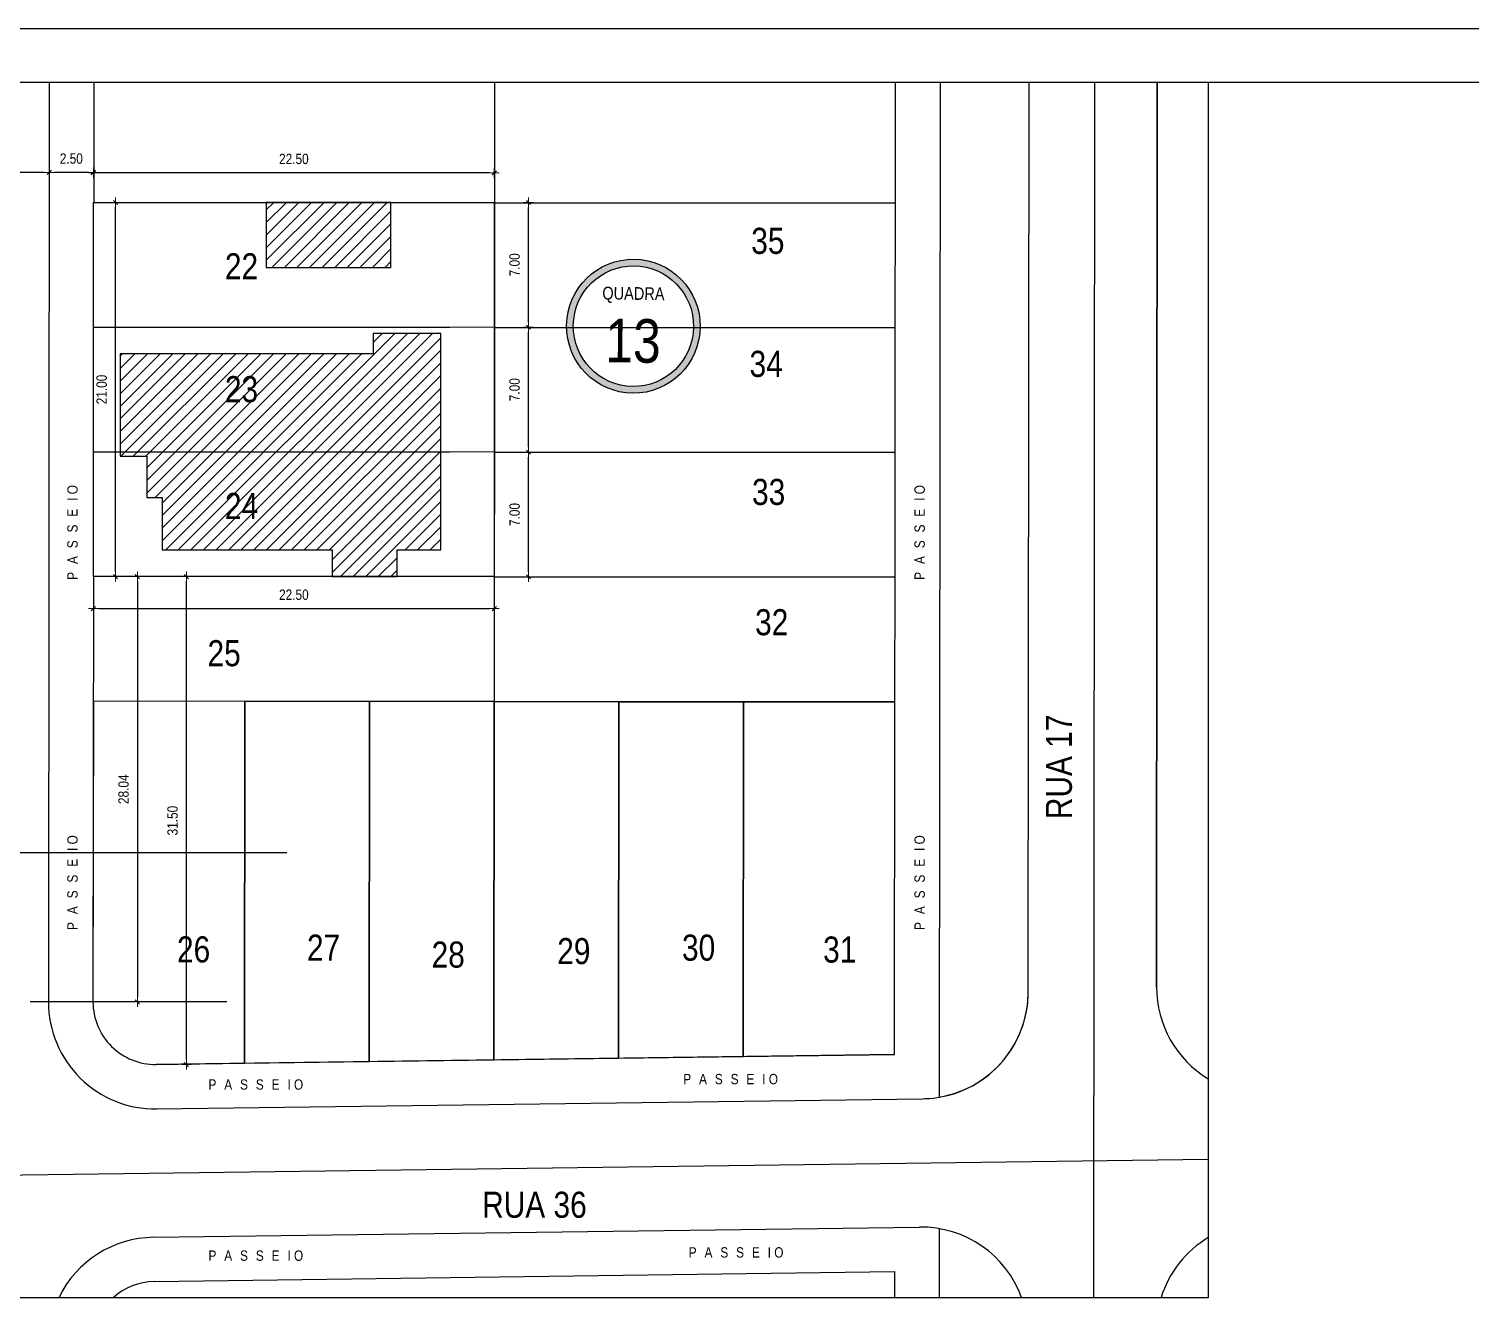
# Model space of a CAD drawing. Header units: millimetres. Extents: x -6300 to 1991, y -4770 to 4545.
# Drawn here: x 1471.84 to 1492.07, y 116.87 to 134.74 of the extents above; entities that cross this region are included whole.
import ezdxf
from ezdxf.enums import TextEntityAlignment as Align

# ---------------------------------------------------------------- set-up
doc = ezdxf.new("R2010")
doc.units = ezdxf.units.MM
doc.header["$LTSCALE"] = 20
doc.header["$MEASUREMENT"] = 0
for name, pattern in [('CONTINU', [0]), ('CONTINUO', [0]), ('DASHDOT', [1, 0.5, -0.25, 0, -0.25]), ('HIDDEN', [0.375, 0.25, -0.125])]:
    doc.linetypes.add(name, pattern=pattern)
doc.layers.get('0').update_dxf_attribs({"linetype": 'CONTINUOUS'})
doc.layers.get('DEFPOINTS').update_dxf_attribs({"linetype": 'CONTINUOUS'})
for name, color, linetype in [('Bra-Rua Calçadas', 1, 'CONTINUOUS'), ('Calçada', 1, 'CONTINUOUS'), ('COTA', 7, 'CONTINUOUS'), ('E-TXT-Y', 2, 'CONTINUOUS'), ('EIXO DAS VIAS', 252, 'DASHDOT'), ('Lotes', 2, 'CONTINUOUS'), ('númeraçãoquadras', 4, 'CONTINUOUS')]:
    doc.layers.add(name, color=color, linetype=linetype)
doc.layers.add('E-Pen-C', color=4, linetype='CONTINUOUS', lineweight=15)
doc.layers.add('E-Pen-G', color=3, linetype='CONTINUOUS', lineweight=30)
doc.styles.add('F2', font='ARIALN.TTF')
doc.styles.add('STYLE1', font='sanss___.ttf')
doc.dimstyles.new('DIMENSION-1', dxfattribs={"dimtxt": 0.145, "dimasz": 0.07, "dimexe": 1, "dimexo": 0, "dimgap": 0.12, "dimtad": 1, "dimzin": 7, "dimdsep": 46, "dimtxsty": 'F2', "dimblk1": 'TRACO', "dimblk2": 'TRACO', "dimsah": 1, "dimcen": 1, "dimse1": 1, "dimse2": 1, "dimclrd": 4, "dimclre": 256, "dimclrt": 4, "dimadec": 8, "dimazin": 0, "dimtfac": 1, "dimtix": 1, "dimtmove": 2, "dimatfit": 3, "dimldrblk": 'TRACO', "dimfxl": 1, "dimtolj": 1, "dimtzin": 0, "dimarcsym": 0})

# ---------------------------------------------------------------- blocks, each defined once
blk = doc.blocks.new('NUM_quadra')
at = {"linetype": 'CONTINU'}
h = blk.add_hatch(color=7, dxfattribs=at)
edge = h.paths.add_edge_path(flags=17)
edge.add_arc((0, 0), 0.18, 0, 360)
edge = h.paths.add_edge_path()
edge.add_arc((0, 0), 0.2, 0, 360)
at = {"color": 7}
for radius in [0.2, 0.18]:
    blk.add_circle((0, 0), radius, dxfattribs=at)
at = {"color": 7, "insert": (-0.0942, 0.1167), "char_height": 0.038, "width": 0.2663, "attachment_point": 1, "style": 'F2'}
blk.add_mtext('QUADRA', dxfattribs=at)
at = {"color": 7, "style": 'STYLE1'}
blk.add_attdef('00', text='', height=0.13, dxfattribs=at).set_placement((0, -0.1066), align=Align.CENTER)
blk = doc.blocks.new('TRACO')
at = {"layer": 'E-Pen-C'}
for p, q in [((-1, 0), (1, 0)), ((0, 1), (0, -1))]:
    blk.add_line(p, q, dxfattribs=at)
at = {"layer": 'E-Pen-G'}
blk.add_line((-0.42, -0.42), (0.42, 0.42), dxfattribs=at)
blk = doc.blocks.new('*D343')
at = {"layer": 'COTA', "color": 4, "linetype": 'Continuous', "lineweight": -2}
blk.add_line((1478.3, 132.719), (1472.815, 132.719), dxfattribs=at)
at = {"layer": 'DEFPOINTS', "color": 0, "linetype": 'Continuous'}
for p in [(1472.745, 132.719), (1472.745, 132.303), (1478.37, 132.303)]:
    blk.add_point(p, dxfattribs=at)
at = {"layer": 'COTA', "color": 4, "linetype": 'Continuous', "lineweight": -2, "xscale": 0.07, "yscale": 0.07, "zscale": 0.07, "rotation": 180}
blk.add_blockref('TRACO', (1472.745, 132.719), dxfattribs=at)
at = {"layer": 'COTA', "color": 4, "linetype": 'Continuous', "lineweight": -2, "xscale": 0.07, "yscale": 0.07, "zscale": 0.07}
blk.add_blockref('TRACO', (1478.37, 132.719), dxfattribs=at)
at = {"layer": 'COTA', "color": 4, "linetype": 'Continuous', "insert": (1475.558, 132.913), "char_height": 0.145, "attachment_point": 5, "style": 'F2'}
blk.add_mtext('\\A1;22.50', dxfattribs=at)
blk = doc.blocks.new('*D344')
at = {"layer": 'COTA', "color": 4, "linetype": 'Continuous', "lineweight": -2}
blk.add_line((1478.851, 127.119), (1478.851, 128.729), dxfattribs=at)
at = {"layer": 'DEFPOINTS', "color": 0, "linetype": 'Continuous'}
for p in [(1478.372, 128.799), (1478.851, 128.799), (1478.37, 127.049)]:
    blk.add_point(p, dxfattribs=at)
at = {"layer": 'COTA', "color": 4, "linetype": 'Continuous', "lineweight": -2, "xscale": 0.07, "yscale": 0.07, "zscale": 0.07}
for p, rotation in [((1478.851, 128.799), 90), ((1478.851, 127.049), 270)]:
    blk.add_blockref('TRACO', p, dxfattribs=dict(at, rotation=rotation))
at = {"layer": 'COTA', "color": 4, "linetype": 'Continuous', "insert": (1478.656, 127.924), "char_height": 0.145, "attachment_point": 5, "rotation": 90, "style": 'F2'}
blk.add_mtext('\\A1;7.00', dxfattribs=at)
blk = doc.blocks.new('*D345')
at = {"layer": 'COTA', "color": 4, "linetype": 'Continuous', "lineweight": -2}
blk.add_line((1478.851, 128.869), (1478.851, 130.483), dxfattribs=at)
at = {"layer": 'DEFPOINTS', "color": 0, "linetype": 'Continuous'}
for p in [(1478.37, 130.553), (1478.851, 130.553), (1478.372, 128.799)]:
    blk.add_point(p, dxfattribs=at)
at = {"layer": 'COTA', "color": 4, "linetype": 'Continuous', "lineweight": -2, "xscale": 0.07, "yscale": 0.07, "zscale": 0.07}
for p, rotation in [((1478.851, 130.553), 90), ((1478.851, 128.799), 270)]:
    blk.add_blockref('TRACO', p, dxfattribs=dict(at, rotation=rotation))
at = {"layer": 'COTA', "color": 4, "linetype": 'Continuous', "insert": (1478.656, 129.676), "char_height": 0.145, "attachment_point": 5, "rotation": 90, "style": 'F2'}
blk.add_mtext('\\A1;7.00', dxfattribs=at)
blk = doc.blocks.new('*D346')
at = {"layer": 'COTA', "color": 4, "linetype": 'Continuous', "lineweight": -2}
blk.add_line((1478.851, 130.623), (1478.851, 132.233), dxfattribs=at)
at = {"layer": 'DEFPOINTS', "color": 0, "linetype": 'Continuous'}
for p in [(1478.37, 132.303), (1478.851, 132.303), (1478.37, 130.553)]:
    blk.add_point(p, dxfattribs=at)
at = {"layer": 'COTA', "color": 4, "linetype": 'Continuous', "lineweight": -2, "xscale": 0.07, "yscale": 0.07, "zscale": 0.07}
for p, rotation in [((1478.851, 132.303), 90), ((1478.851, 130.553), 270)]:
    blk.add_blockref('TRACO', p, dxfattribs=dict(at, rotation=rotation))
at = {"layer": 'COTA', "color": 4, "linetype": 'Continuous', "insert": (1478.656, 131.428), "char_height": 0.145, "attachment_point": 5, "rotation": 90, "style": 'F2'}
blk.add_mtext('\\A1;7.00', dxfattribs=at)
blk = doc.blocks.new('*D347')
at = {"layer": 'COTA', "color": 4, "linetype": 'Continuous', "lineweight": -2}
blk.add_line((1472.815, 126.604), (1478.3, 126.604), dxfattribs=at)
at = {"layer": 'DEFPOINTS', "color": 0, "linetype": 'Continuous'}
for p in [(1472.745, 127.053), (1478.37, 127.049), (1478.37, 126.604)]:
    blk.add_point(p, dxfattribs=at)
at = {"layer": 'COTA', "color": 4, "linetype": 'Continuous', "lineweight": -2, "xscale": 0.07, "yscale": 0.07, "zscale": 0.07, "rotation": 180}
blk.add_blockref('TRACO', (1472.745, 126.604), dxfattribs=at)
at = {"layer": 'COTA', "color": 4, "linetype": 'Continuous', "lineweight": -2, "xscale": 0.07, "yscale": 0.07, "zscale": 0.07}
blk.add_blockref('TRACO', (1478.37, 126.604), dxfattribs=at)
at = {"layer": 'COTA', "color": 4, "linetype": 'Continuous', "insert": (1475.558, 126.798), "char_height": 0.145, "attachment_point": 5, "style": 'F2'}
blk.add_mtext('\\A1;22.50', dxfattribs=at)
blk = doc.blocks.new('*D348')
at = {"layer": 'COTA', "color": 4, "linetype": 'Continuous', "lineweight": -2}
blk.add_line((1472.675, 132.724), (1472.195, 132.724), dxfattribs=at)
at = {"layer": 'DEFPOINTS', "color": 0, "linetype": 'Continuous'}
for p in [(1472.125, 132.724), (1472.125, 132.304), (1472.745, 132.303)]:
    blk.add_point(p, dxfattribs=at)
at = {"layer": 'COTA', "color": 4, "linetype": 'Continuous', "lineweight": -2, "xscale": 0.07, "yscale": 0.07, "zscale": 0.07, "rotation": 180}
blk.add_blockref('TRACO', (1472.125, 132.724), dxfattribs=at)
at = {"layer": 'COTA', "color": 4, "linetype": 'Continuous', "lineweight": -2, "xscale": 0.07, "yscale": 0.07, "zscale": 0.07}
blk.add_blockref('TRACO', (1472.745, 132.724), dxfattribs=at)
at = {"layer": 'COTA', "color": 4, "linetype": 'Continuous', "insert": (1472.435, 132.918), "char_height": 0.145, "attachment_point": 5, "style": 'F2'}
blk.add_mtext('\\A1;2.50', dxfattribs=at)
blk = doc.blocks.new('*D349')
at = {"layer": 'COTA', "color": 4, "linetype": 'Continuous', "lineweight": -2}
blk.add_line((1472.055, 132.724), (1470.395, 132.724), dxfattribs=at)
at = {"layer": 'DEFPOINTS', "color": 0, "linetype": 'Continuous'}
for p in [(1470.325, 132.724), (1472.125, 132.304), (1470.325, 131.935)]:
    blk.add_point(p, dxfattribs=at)
at = {"layer": 'COTA', "color": 4, "linetype": 'Continuous', "lineweight": -2, "xscale": 0.07, "yscale": 0.07, "zscale": 0.07, "rotation": 180}
blk.add_blockref('TRACO', (1470.325, 132.724), dxfattribs=at)
at = {"layer": 'COTA', "color": 4, "linetype": 'Continuous', "lineweight": -2, "xscale": 0.07, "yscale": 0.07, "zscale": 0.07}
blk.add_blockref('TRACO', (1472.125, 132.724), dxfattribs=at)
at = {"layer": 'COTA', "color": 4, "linetype": 'Continuous', "insert": (1471.225, 132.918), "char_height": 0.145, "attachment_point": 5, "style": 'F2'}
blk.add_mtext('\\A1;7.20', dxfattribs=at)
blk = doc.blocks.new('*D351')
at = {"layer": 'COTA', "color": 4, "linetype": 'Continuous', "lineweight": -2}
blk.add_line((1473.362, 126.983), (1473.362, 121.154), dxfattribs=at)
at = {"layer": 'DEFPOINTS', "color": 0, "linetype": 'Continuous'}
for p in [(1472.745, 127.053), (1472.739, 121.084), (1473.362, 121.084)]:
    blk.add_point(p, dxfattribs=at)
at = {"layer": 'COTA', "color": 4, "linetype": 'Continuous', "lineweight": -2, "xscale": 0.07, "yscale": 0.07, "zscale": 0.07}
for p, rotation in [((1473.362, 127.053), 90), ((1473.362, 121.084), 270)]:
    blk.add_blockref('TRACO', p, dxfattribs=dict(at, rotation=rotation))
at = {"layer": 'COTA', "color": 4, "linetype": 'Continuous', "insert": (1473.168, 124.069), "char_height": 0.145, "attachment_point": 5, "rotation": 90, "style": 'F2'}
blk.add_mtext('\\A1;28.04', dxfattribs=at)
blk = doc.blocks.new('*D352')
at = {"layer": 'DEFPOINTS', "color": 0}
for p in [(1472.745, 127.053), (1474.05, 127.053), (1473.383, 120.205)]:
    blk.add_point(p, dxfattribs=at)
at = {"layer": 'Lotes', "color": 4, "lineweight": -2}
blk.add_line((1474.05, 120.275), (1474.05, 126.983), dxfattribs=at)
at = {"layer": 'Lotes', "color": 4, "lineweight": -2, "xscale": 0.07, "yscale": 0.07, "zscale": 0.07}
for p, rotation in [((1474.05, 127.053), 90), ((1474.05, 120.205), 270)]:
    blk.add_blockref('TRACO', p, dxfattribs=dict(at, rotation=rotation))
at = {"layer": 'Lotes', "color": 4, "insert": (1473.856, 123.629), "char_height": 0.145, "attachment_point": 5, "rotation": 90, "style": 'F2'}
blk.add_mtext('\\A1;31.50', dxfattribs=at)
blk = doc.blocks.new('*D799')
at = {"layer": 'COTA', "color": 4, "linetype": 'Continuous', "lineweight": -2}
blk.add_line((1473.055, 127.123), (1473.055, 132.233), dxfattribs=at)
at = {"layer": 'DEFPOINTS', "color": 0, "linetype": 'Continuous'}
for p in [(1472.744, 132.303), (1473.055, 132.303), (1472.744, 127.053)]:
    blk.add_point(p, dxfattribs=at)
at = {"layer": 'COTA', "color": 4, "linetype": 'Continuous', "lineweight": -2, "xscale": 0.07, "yscale": 0.07, "zscale": 0.07}
for p, rotation in [((1473.055, 132.303), 90), ((1473.055, 127.053), 270)]:
    blk.add_blockref('TRACO', p, dxfattribs=dict(at, rotation=rotation))
at = {"layer": 'COTA', "color": 4, "linetype": 'Continuous', "insert": (1472.861, 129.678), "char_height": 0.145, "attachment_point": 5, "rotation": 90, "style": 'F2'}
blk.add_mtext('\\A1;21.00', dxfattribs=at)

msp = doc.modelspace()

# ---------------------------------------------------------------- hatches: boundary and pattern name
at = {"layer": 'COTA', "linetype": 'Continuous'}
h = msp.add_hatch(dxfattribs=at)
h.set_pattern_fill('ANSI31', style=0)
h.paths.add_polyline_path([(1475.171, 131.391), (1476.921, 131.391), (1476.921, 132.303), (1475.171, 132.303)])
edge = h.paths.add_edge_path()
edge.add_line((1473.12, 130.178), (1473.121, 128.741))
edge.add_line((1473.121, 128.741), (1473.495, 128.741))
edge.add_line((1473.495, 128.741), (1473.495, 128.165))
edge.add_line((1473.495, 128.165), (1473.709, 128.165))
edge.add_line((1473.709, 128.165), (1473.709, 127.428))
edge.add_line((1473.709, 127.428), (1476.095, 127.428))
edge.add_line((1476.095, 127.428), (1476.095, 127.053))
edge.add_line((1476.095, 127.053), (1477.008, 127.053))
edge.add_line((1477.008, 127.053), (1477.008, 127.428))
edge.add_line((1477.008, 127.428), (1477.62, 127.428))
edge.add_line((1477.62, 127.428), (1477.62, 130.466))
edge.add_line((1477.62, 130.466), (1476.67, 130.466))
edge.add_line((1476.67, 130.466), (1476.67, 130.178))
edge.add_line((1476.67, 130.178), (1473.12, 130.178))
h.paths.add_polyline_path([(1474.496, 129.401), (1475.149, 129.401), (1475.149, 129.961), (1474.496, 129.961)], flags=24)
h.paths.add_polyline_path([(1474.498, 127.769), (1475.147, 127.769), (1475.147, 128.32), (1474.498, 128.32)], flags=24)

# ---------------------------------------------------------------- linework, layer by layer
at = {"layer": 'Bra-Rua Calçadas', "color": 7}
msp.add_line((1484.615, 117.904), (1484.614, 116.935), dxfattribs=at)
at = {"layer": 'Calçada', "color": 7, "lineweight": -3}
for p, q in [((1472.125, 133.989), (1472.114, 121.084)), ((1472.125, 133.989), (1472.114, 121.084)), ((1484.626, 133.989), (1484.616, 119.748)), ((1485.864, 121.225), (1485.875, 133.989)), ((1487.664, 121.292), (1487.675, 133.989)), ((1473.634, 119.583), (1484.384, 119.727)), ((1473.59, 117.782), (1484.34, 117.926)), ((1473.59, 117.782), (1484.34, 117.926)), ((1473.59, 117.782), (1484.34, 117.926)), ((1473.59, 117.782), (1484.34, 117.926))]:
    msp.add_line(p, q, dxfattribs=at)
for points in [[(1472.125, 133.989), (1472.114, 121.084, 0.418387), (1473.634, 119.583), (1484.384, 119.727, 0.015808), (1484.479, 119.731)], [(1472.125, 133.989), (1472.114, 121.084, 0.418387), (1473.634, 119.583), (1484.384, 119.727, 0.015808), (1484.479, 119.731)], [(1472.125, 133.989), (1472.114, 121.084, 0.418387), (1473.634, 119.583), (1484.384, 119.727, 0.410052), (1485.864, 121.225), (1485.875, 133.989)], [(1487.675, 133.989), (1487.664, 121.292, 0.263395), (1488.391, 120.005)], [(1487.675, 133.989), (1487.664, 121.292, 0.263395), (1488.391, 120.005)], [(1487.675, 133.989), (1487.664, 121.292, 0.263395), (1488.391, 120.005)]]:
    msp.add_lwpolyline(points, format="xyb", dxfattribs=at)
for centre, start, end in [((1484.364, 121.226), 322.3383, 359.95), ((1484.364, 121.226), 279.5441, 322.3383), ((1473.61, 116.282), 90.7653, 154.1979), ((1473.61, 116.282), 90.7653, 154.1979), ((1484.36, 116.426), 19.8485, 90.7653), ((1484.36, 116.426), 19.8485, 90.7653), ((1489.16, 116.49), 120.8385, 162.7351), ((1489.16, 116.49), 120.8385, 162.7351)]:
    msp.add_arc(centre, 1.5, start, end, dxfattribs=at)
at = {"layer": 'COTA', "color": 8, "linetype": 'HIDDEN'}
for p, q in [((1472.745, 130.553), (1478.37, 130.553)), ((1472.745, 128.803), (1478.37, 128.803)), ((1474.616, 121.084), (1471.859, 121.084))]:
    msp.add_line(p, q, dxfattribs=at)
at = {"layer": 'COTA', "color": 6, "linetype": 'Continuous'}
msp.add_line((1483.989, 117.301), (1483.989, 116.935), dxfattribs=at)
at = {"layer": 'COTA', "color": 5, "linetype": 'Continuous', "elevation": -0.062}
msp.add_lwpolyline([(1475.171, 131.391), (1476.921, 131.391), (1476.921, 132.303), (1475.171, 132.303)], close=True, dxfattribs=at)
at = {"layer": 'COTA', "color": 5, "linetype": 'Continuous'}
msp.add_lwpolyline([(1473.12, 130.178), (1473.121, 128.741), (1473.495, 128.741), (1473.495, 128.165), (1473.709, 128.165), (1473.709, 127.428), (1476.095, 127.428), (1476.095, 127.053), (1477.008, 127.053), (1477.008, 127.428), (1477.62, 127.428), (1477.62, 130.466), (1476.67, 130.466), (1476.67, 130.178), (1473.12, 130.178)], dxfattribs=at)
at = {"layer": 'COTA', "color": 8, "linetype": 'Continuous'}
msp.add_lwpolyline([(1468.89, 123.153), (1470.796, 123.153), (1470.905, 123.742), (1470.905, 122.728), (1471.014, 123.18), (1475.457, 123.18)], dxfattribs=at)
at = {"layer": 'EIXO DAS VIAS', "linetype": 'HIDDEN', "ltscale": 10}
for p, q in [((1486.784, 116.935, 25.927), (1486.798, 133.989, 25.927)), ((1462.151, 118.53), (1488.391, 118.88))]:
    msp.add_line(p, q, dxfattribs=at)
at = {"layer": 'Lotes', "color": 6}
for p, q in [((1472.751, 133.989), (1472.75, 132.303)), ((1472.751, 133.989), (1472.75, 132.303)), ((1484, 132.294), (1484.001, 133.989)), ((1484, 132.294), (1484.001, 133.989)), ((1478.375, 132.299), (1478.373, 130.549)), ((1478.375, 132.299), (1478.373, 130.549)), ((1483.998, 130.544), (1484, 132.294)), ((1483.998, 130.544), (1484, 132.294)), ((1478.373, 130.549), (1478.372, 128.799)), ((1478.373, 130.549), (1478.372, 128.799)), ((1483.997, 128.794), (1483.998, 130.544)), ((1483.997, 128.794), (1483.998, 130.544)), ((1478.372, 128.799), (1478.37, 127.049)), ((1478.372, 128.799), (1478.37, 127.049)), ((1483.995, 127.044), (1483.997, 128.794)), ((1483.995, 127.044), (1483.997, 128.794)), ((1472.744, 127.053), (1472.739, 121.084)), ((1483.994, 125.294), (1483.995, 127.044)), ((1483.994, 125.294), (1483.995, 127.044)), ((1472.744, 125.303), (1472.739, 121.084)), ((1483.989, 120.346), (1483.994, 125.294)), ((1483.989, 120.346), (1483.994, 125.294)), ((1483.989, 120.346), (1473.626, 120.208)), ((1473.626, 120.208), (1474.863, 120.224)), ((1473.626, 120.208), (1474.863, 120.224)), ((1474.863, 120.224), (1476.613, 120.248)), ((1474.863, 120.224), (1476.613, 120.248)), ((1476.613, 120.248), (1478.363, 120.271)), ((1476.613, 120.248), (1478.363, 120.271)), ((1478.363, 120.271), (1480.113, 120.295)), ((1478.363, 120.271), (1480.113, 120.295)), ((1478.363, 120.271), (1480.113, 120.295)), ((1478.363, 120.271), (1480.113, 120.295)), ((1480.113, 120.295), (1481.863, 120.318)), ((1480.113, 120.295), (1481.863, 120.318)), ((1481.863, 120.318), (1483.989, 120.346)), ((1481.863, 120.318), (1483.989, 120.346)), ((1473.598, 117.162), (1483.989, 117.301))]:
    msp.add_line(p, q, dxfattribs=at)
at = {"layer": 'Lotes', "color": 8}
for p, q in [((1478.376, 133.989), (1478.375, 132.299)), ((1478.376, 133.989), (1478.375, 132.299)), ((1484, 132.294), (1472.75, 132.303)), ((1484, 132.294), (1478.375, 132.299)), ((1478.375, 132.299), (1484, 132.294)), ((1484, 132.294), (1478.375, 132.299)), ((1478.375, 132.299), (1484, 132.294)), ((1484, 132.294), (1478.375, 132.299)), ((1484, 132.294), (1478.375, 132.299)), ((1478.375, 132.299), (1484, 132.294)), ((1478.375, 132.299), (1484, 132.294)), ((1483.998, 130.544), (1472.748, 130.553)), ((1483.998, 130.544), (1478.373, 130.549)), ((1478.373, 130.549), (1483.998, 130.544)), ((1478.373, 130.549), (1483.998, 130.544)), ((1483.998, 130.544), (1478.373, 130.549)), ((1483.998, 130.544), (1478.373, 130.549)), ((1483.998, 130.544), (1478.373, 130.549)), ((1478.373, 130.549), (1483.998, 130.544)), ((1478.373, 130.549), (1483.998, 130.544)), ((1483.997, 128.794), (1472.747, 128.803)), ((1483.997, 128.794), (1478.372, 128.799)), ((1478.372, 128.799), (1483.997, 128.794)), ((1483.997, 128.794), (1478.372, 128.799)), ((1478.372, 128.799), (1483.997, 128.794)), ((1483.997, 128.794), (1478.372, 128.799)), ((1483.997, 128.794), (1478.372, 128.799)), ((1478.372, 128.799), (1483.997, 128.794)), ((1478.372, 128.799), (1483.997, 128.794)), ((1483.995, 127.044), (1472.745, 127.053)), ((1478.37, 127.049), (1478.369, 125.299)), ((1478.37, 127.049), (1478.369, 125.299)), ((1483.995, 127.044), (1478.37, 127.049)), ((1478.37, 127.049), (1483.995, 127.044)), ((1478.37, 127.049), (1483.995, 127.044)), ((1483.995, 127.044), (1478.37, 127.049)), ((1483.995, 127.044), (1478.37, 127.049)), ((1483.995, 127.044), (1478.37, 127.049)), ((1478.37, 127.049), (1483.995, 127.044)), ((1478.37, 127.049), (1483.995, 127.044)), ((1483.994, 125.294), (1472.744, 125.303)), ((1474.869, 125.302), (1472.744, 125.303)), ((1474.869, 125.302), (1474.863, 120.224)), ((1474.863, 120.224), (1474.869, 125.302)), ((1474.869, 125.302), (1474.863, 120.224)), ((1474.863, 120.224), (1474.869, 125.302)), ((1474.869, 125.302), (1474.863, 120.224)), ((1476.619, 125.3), (1474.869, 125.302)), ((1476.619, 125.3), (1476.613, 120.248)), ((1476.613, 120.248), (1476.619, 125.3)), ((1476.619, 125.3), (1476.613, 120.248)), ((1476.619, 125.3), (1476.613, 120.248)), ((1476.613, 120.248), (1476.619, 125.3)), ((1478.369, 125.299), (1476.619, 125.3)), ((1478.369, 125.299), (1478.363, 120.271)), ((1478.369, 125.299), (1478.363, 120.271)), ((1478.369, 125.299), (1478.363, 120.271)), ((1478.363, 120.271), (1478.369, 125.299)), ((1478.369, 125.299), (1483.994, 125.294)), ((1480.119, 125.297), (1478.369, 125.299)), ((1480.119, 125.297), (1478.369, 125.299)), ((1480.119, 125.297), (1478.369, 125.299)), ((1478.369, 125.299), (1483.994, 125.294)), ((1478.369, 125.299), (1483.994, 125.294)), ((1480.119, 125.297), (1480.113, 120.295)), ((1480.119, 125.297), (1480.113, 120.295)), ((1480.113, 120.295), (1480.119, 125.297)), ((1480.119, 125.297), (1480.113, 120.295)), ((1480.113, 120.295), (1480.119, 125.297)), ((1480.113, 120.295), (1480.119, 125.297)), ((1480.113, 120.295), (1480.119, 125.297)), ((1480.119, 125.297), (1480.113, 120.295)), ((1480.119, 125.297), (1480.113, 120.295)), ((1480.119, 125.297), (1481.869, 125.296)), ((1481.869, 125.296), (1480.119, 125.297)), ((1481.869, 125.296), (1480.119, 125.297)), ((1481.869, 125.296), (1480.119, 125.297)), ((1481.869, 125.296), (1480.119, 125.297)), ((1481.869, 125.296), (1481.863, 120.318)), ((1481.863, 120.318), (1481.869, 125.296)), ((1481.863, 120.318), (1481.869, 125.296)), ((1481.863, 120.318), (1481.869, 125.296)), ((1481.869, 125.296), (1481.863, 120.318)), ((1481.869, 125.296), (1481.863, 120.318)), ((1481.869, 125.296), (1483.994, 125.294)), ((1483.994, 125.294), (1481.869, 125.296)), ((1483.994, 125.294), (1481.869, 125.296)), ((1483.994, 125.294), (1481.869, 125.296))]:
    msp.add_line(p, q, dxfattribs=at)
at = {"layer": 'Lotes', "color": 8, "linetype": 'CONTINUO', "lineweight": -3}
for p, q in [((1478.369, 125.299), (1478.363, 120.271)), ((1478.363, 120.271), (1478.369, 125.299)), ((1481.863, 120.318), (1481.869, 125.296)), ((1481.869, 125.296), (1481.863, 120.318)), ((1483.994, 125.294), (1481.869, 125.296))]:
    msp.add_line(p, q, dxfattribs=at)
at = {"layer": 'Lotes', "color": 8, "lineweight": -3}
msp.add_line((1481.869, 125.296), (1481.863, 120.318), dxfattribs=at)
at = {"layer": 'Lotes', "color": 2}
for points in [[(1460.276, 90.189), (1534.849, 90.189), (1534.849, 134.739), (1460.276, 134.739)], [(1472.745, 132.303), (1478.37, 132.303), (1478.37, 127.053), (1472.745, 127.053)], [(1472.745, 132.303), (1478.37, 132.303), (1478.37, 127.053), (1472.745, 127.053)]]:
    msp.add_lwpolyline(points, close=True, dxfattribs=at)
at = {"layer": 'Lotes', "color": 1}
for points in [[(1462.151, 133.989), (1534.099, 133.989), (1534.099, 90.939), (1462.151, 90.939)], [(1462.151, 133.989), (1488.391, 133.989), (1488.391, 116.935), (1462.151, 116.935)]]:
    msp.add_lwpolyline(points, close=True, dxfattribs=at)
at = {"layer": 'Lotes', "color": 6}
for centre, radius, start, end in [((1473.614, 121.083), 0.875, 179.95, 270.7653), ((1473.614, 121.083), 0.875, 179.95, 270.7653), ((1473.61, 116.282), 0.88, 90.7653, 132.1042)]:
    msp.add_arc(centre, radius, start, end, dxfattribs=at)

# ---------------------------------------------------------------- block references
at = {"layer": 'númeraçãoquadras', "linetype": 'ByBlock', "extrusion": (0.084417, -0.001092, 0.99643)}
ref = msp.add_blockref('NUM_quadra', (149.703, -1473.232, 124.821), dxfattribs=dict(at, xscale=4.703412109390253, yscale=4.703412109336615, zscale=4.703412073491708, rotation=270.0385460285928))
ref.add_attrib('00', '13', dxfattribs={"layer": '0', "color": 7, "extrusion": (0.084417, -0.001092, 0.99643), "height": 0.6114, "rotation": 270.0385, "style": 'F2'}).set_placement((149.193, -1473.231, 124.821), align=Align.CENTER)

# ---------------------------------------------------------------- texts
at = {"layer": 'COTA', "color": 4, "linetype": 'Continuous', "char_height": 0.145, "attachment_point": 5, "rotation": 90, "style": 'F2'}
for insert in [(1472.452, 127.737), (1484.341, 127.737), (1472.452, 122.824), (1484.341, 122.824)]:
    msp.add_mtext('\\A1;{\\T2;PASSEIO}', dxfattribs=dict(at, insert=insert))
at = {"layer": 'COTA', "color": 4, "linetype": 'Continuous', "char_height": 0.145, "attachment_point": 5, "style": 'F2'}
for insert in [(1475.089, 119.925), (1481.752, 120.001), (1475.089, 117.524), (1481.829, 117.569)]:
    msp.add_mtext('\\A1;{\\T2;PASSEIO}', dxfattribs=dict(at, insert=insert))
at = {"layer": 'E-TXT-Y', "color": 8, "style": 'F2'}
for s, p in [('35', (1482.21, 131.764, 25.927)), ('34', (1482.186, 130.038, 25.927)), ('33', (1482.221, 128.241, 25.927)), ('32', (1482.264, 126.413, 25.927))]:
    msp.add_text(s, height=0.3658, dxfattribs=at).set_placement(p, align=Align.MIDDLE_CENTER)
at = {"layer": 'E-TXT-Y', "style": 'F2'}
for s, p in [('22', (1474.59, 131.224)), ('23', (1474.59, 129.5)), ('24', (1474.59, 127.861)), ('RUA 36', (1478.201, 118.056))]:
    msp.add_text(s, height=0.3658, dxfattribs=at).set_placement(p)
msp.add_text('RUA 17', height=0.3658, rotation=90, dxfattribs=at).set_placement((1486.477, 123.65))
at = {"layer": 'Lotes', "color": 8, "style": 'F2'}
for s, p in [('25', (1474.579, 125.978, 25.927)), ('26', (1474.151, 121.822, 25.927)), ('27', (1475.975, 121.846, 25.927)), ('29', (1479.487, 121.798, 25.927)), ('30', (1481.238, 121.847, 25.927)), ('31', (1483.219, 121.82, 25.927)), ('28', (1477.724, 121.749, 25.927))]:
    msp.add_text(s, height=0.3658, dxfattribs=at).set_placement(p, align=Align.MIDDLE_CENTER)

# ---------------------------------------------------------------- dimensions: what is measured, and where the dimension line sits
at = {"layer": 'COTA', "color": 7, "linetype": 'Continuous'}
for base, p1, p2, text, picture, middle in [((1470.325, 132.724), (1472.125, 132.304), (1470.325, 131.935), '7.20', '*D349', (1471.225, 132.918)), ((1472.125, 132.724), (1472.745, 132.303), (1472.125, 132.304), '2.50', '*D348', (1472.435, 132.918)), ((1472.745, 132.719), (1478.37, 132.303), (1472.745, 132.303), '22.50', '*D343', (1475.558, 132.913)), ((1478.37, 126.604), (1472.745, 127.053), (1478.37, 127.049), '22.50', '*D347', (1475.558, 126.798))]:
    dim = msp.add_linear_dim(base=base, p1=p1, p2=p2, text=text, dimstyle='DIMENSION-1', override={"dimfxl": 0.1}, dxfattribs=at)
    dim.commit()
    dim.dimension.update_dxf_attribs({"geometry": picture, "text_midpoint": middle})
for base, p1, p2, text, override, picture, middle in [((1473.055, 132.303), (1472.744, 127.053), (1472.744, 132.303), '21.00', {"dimadec": 0, "dimfxl": 0.06}, '*D799', (1472.861, 129.678)), ((1478.851, 132.303), (1478.37, 130.553), (1478.37, 132.303), '7.00', {"dimfxl": 0.1}, '*D346', (1478.656, 131.428)), ((1478.851, 130.553), (1478.372, 128.799), (1478.37, 130.553), '7.00', {"dimfxl": 0.1}, '*D345', (1478.656, 129.676)), ((1478.851, 128.799), (1478.37, 127.049), (1478.372, 128.799), '7.00', {"dimfxl": 0.1}, '*D344', (1478.656, 127.924)), ((1473.362, 121.084), (1472.745, 127.053), (1472.739, 121.084), '28.04', {"dimfxl": 0.1}, '*D351', (1473.168, 124.069))]:
    dim = msp.add_linear_dim(base=base, p1=p1, p2=p2, angle=90, text=text, dimstyle='DIMENSION-1', override=override, dxfattribs=at)
    dim.commit()
    dim.dimension.update_dxf_attribs({"geometry": picture, "text_midpoint": middle})
at = {"layer": 'Lotes', "color": 6}
dim = msp.add_linear_dim(base=(1474.05, 127.053), p1=(1473.383, 120.205), p2=(1472.745, 127.053), angle=90, text='31.50', dimstyle='DIMENSION-1', override={"dimfxl": 0.1}, dxfattribs=at)
dim.commit()
dim.dimension.update_dxf_attribs({"geometry": '*D352', "text_midpoint": (1473.856, 123.629)})

doc.saveas('drawing.dxf')
